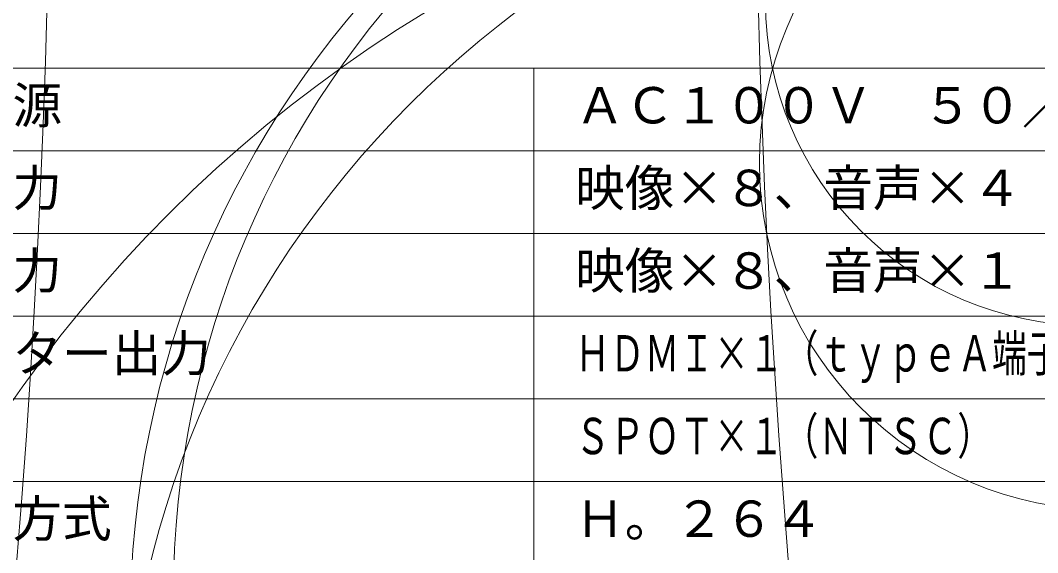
# Model space of a CAD drawing. Units: millimetres, scale not verified. Extents: x -1232 to 1171, y -567 to 613.
# Drawn here: x -53.5 to 7.9, y -25.8 to 6.4 of the extents above; entities that cross this region are included whole.
import ezdxf
from ezdxf.enums import TextEntityAlignment as Align

# ---------------------------------------------------------------- set-up
doc = ezdxf.new("R2010")
doc.units = ezdxf.units.MM
doc.header["$LTSCALE"] = 0.125
doc.layers.add('0-1_MOJI1', color=7, linetype='Continuous')
doc.layers.add('0-2_WAKU', color=1, linetype='Continuous', lineweight=18)
doc.layers.add('0-5_GAIKEI', color=1, linetype='Continuous', lineweight=18)
doc.styles.add('ＭＳ ゴシック', font='')
doc.styles.get('ＭＳ ゴシック').set_extended_font_data('MS Gothic')

msp = doc.modelspace()

# ---------------------------------------------------------------- linework, layer by layer
at = {"layer": '0-2_WAKU', "color": 4}
for p, q in [((62.5024, 3.495), (-62.4976, 3.495)), ((-22.4976, -56.505), (-22.4976, 3.495))]:
    msp.add_line(p, q, dxfattribs=at)
at = {"layer": '0-2_WAKU'}
for p, q in [((-62.4976, -1.505), (62.5024, -1.505)), ((-62.4976, -6.505), (62.5024, -6.505)), ((-62.4976, -11.505), (62.5024, -11.505)), ((-62.4976, -16.505), (62.5024, -16.505)), ((-62.4976, -21.505), (62.5024, -21.505))]:
    msp.add_line(p, q, dxfattribs=at)
at = {"layer": '0-5_GAIKEI'}
for centre, radius in [((-642.0494, 22.9352), 590.3414), ((581.0577, 22.9352), 590.198), ((10.2933, -30.028), 57.1808), ((11.279, -28.4032), 55.5478), ((11.1076, 7.5395), 19.6046), ((13.4885, -63.2786), 82.0326), ((12.034, -40.674), 59.4125), ((12.1052, -2.233), 20.9715)]:
    msp.add_circle(centre, radius, dxfattribs=at)

# ---------------------------------------------------------------- texts
at = {"layer": '0-1_MOJI1', "style": 'ＭＳ ゴシック'}
for s, p in [('電\u3000源', (-59.9976, -0.505)), ('ＡＣ１００Ｖ\u3000５０／６０Ｈｚ', (-19.9976, -0.505)), ('入  力', (-59.9976, -5.505)), ('映像×８、音声×４', (-19.9976, -5.505)), ('出  力\u3000\u3000\u3000', (-59.9976, -10.505)), ('映像×８、音声×１', (-19.9976, -10.505)), ('モニター出力\u3000\u3000\u3000', (-59.9976, -15.505)), ('圧縮方式', (-59.9976, -25.505)), ('Ｈ。２６４', (-19.9976, -25.505))]:
    msp.add_text(s, height=2.199, dxfattribs=at).set_placement(p, align=Align.BOTTOM_LEFT)
at = {"layer": '0-1_MOJI1', "style": 'ＭＳ ゴシック', "width": 0.7}
for s, p in [('ＨＤＭＩ×１（ｔｙｐｅＡ端子）、ＲＧＢ×１（Ｄ－ｓｕｂ１５ピン）', (-19.9976, -15.505)), ('ＳＰＯＴ×１（ＮＴＳＣ）', (-19.9976, -20.505))]:
    msp.add_text(s, height=2.199, dxfattribs=at).set_placement(p, align=Align.BOTTOM_LEFT)

doc.saveas('drawing.dxf')
